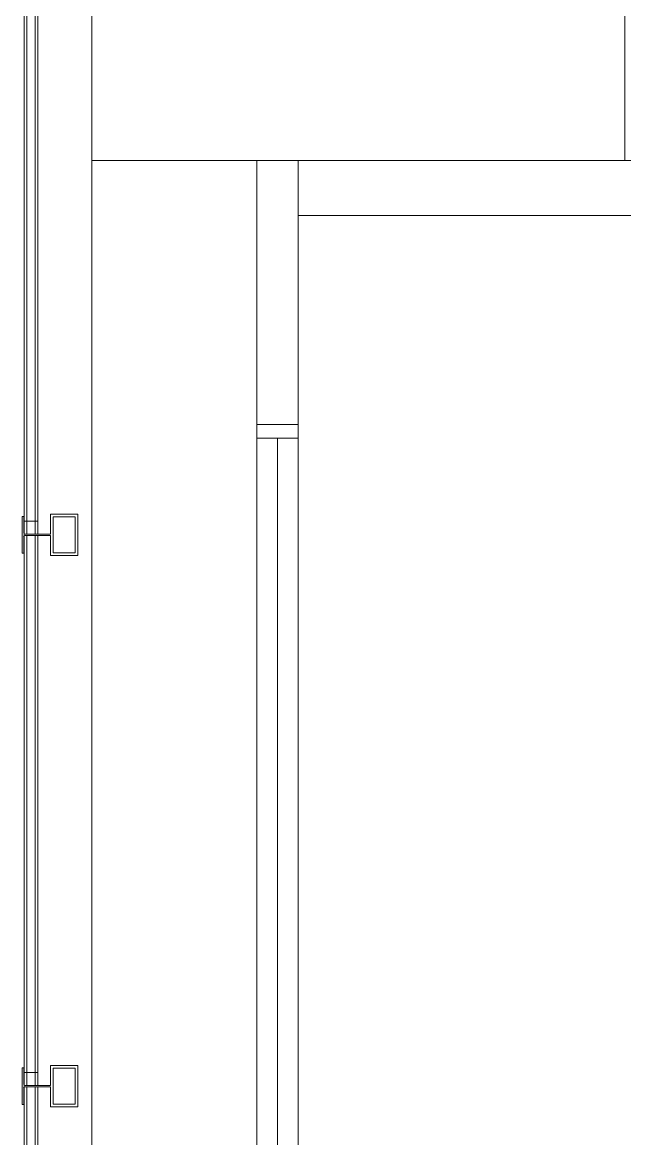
# Model space of a CAD drawing. Header units: millimetres. Extents: x -57519 to 497916, y -349472 to 446842.
# Drawn here: x 472568 to 474755, y 19492 to 23541 of the extents above; entities that cross this region are included whole.
import ezdxf

# ---------------------------------------------------------------- set-up
doc = ezdxf.new("R2010")
doc.units = ezdxf.units.MM
for name, color, linetype, lineweight in [('A-FLOR', 192, 'Continuous', 5), ('A-FLOR-HRAL', 11, 'Continuous', 5), ('A-GLAZ', 151, 'Continuous', 5), ('A-WALL', 113, 'Continuous', 20)]:
    doc.layers.add(name, color=color, linetype=linetype, lineweight=lineweight)

# ---------------------------------------------------------------- blocks, each defined once
blk = doc.blocks.new('DLN_Window_Nx1_ - 4700 x 2000 _WH_-5937139-1_F SINGLE OCCUPANCY DIAGRAM')
at = {"layer": 'A-GLAZ', "color": 253}
for p, q in [((2350, 75), (-2350, 75)), ((-2350, 75), (-2350, -75)), ((-2300, -75), (-2300, 75)), ((2300, -75), (2300, 75)), ((2350, -75), (2350, 75)), ((2300, 0), (-2300, 0)), ((-2350, -75), (2350, -75))]:
    blk.add_line(p, q, dxfattribs=at)
blk = doc.blocks.new('Railing - T PROFILE-16174661-1_F SINGLE OCCUPANCY DIAGRAM')
at = {"layer": 'A-FLOR-HRAL'}
for p, q in [((8, -8.5), (3, -8.5)), ((3, -8.5), (3, -141.5)), ((8, -68.3), (8, -8.5)), ((205, 0), (105, 0)), ((105, 0), (105, -72.5)), ((115, -10), (195, -10)), ((115, -140), (115, -10)), ((195, -10), (195, -140)), ((205, -150), (205, 0)), ((105, -72.5), (12.9, -72.5)), ((13, -77.5), (105, -77.5)), ((105, -77.5), (105, -150)), ((8, -141.5), (8, -82.5)), ((3, -141.5), (8, -141.5)), ((105, -150), (205, -150)), ((195, -140), (115, -140))]:
    blk.add_line(p, q, dxfattribs=at)
for centre, start, end in [((12.9, -67.5), 189.2953, 270), ((13, -82.5), 90, 180)]:
    blk.add_arc(centre, 5, start, end, dxfattribs=at)
blk = doc.blocks.new('Railing - Railing-12129047-1_F SINGLE OCCUPANCY DIAGRAM')
at = {"layer": 'A-FLOR-HRAL'}
for p, q in [((72769.3, 19732.5), (72769.3, 17732.5)), ((72769.3, 19732.5), (72779.3, 19732.5)), ((72809.3, 19732.5), (72779.3, 19732.5)), ((72779.3, 19732.5), (72779.3, 19684.6)), ((72809.3, 19685), (72809.3, 19732.5)), ((72809.3, 19732.5), (72819.3, 19732.5)), ((72819.3, 19685), (72819.3, 19732.5)), ((72779.3, 19680), (72779.3, 17732.5)), ((72809.3, 17732.5), (72809.3, 19680)), ((72819.3, 17732.5), (72819.3, 19680)), ((72779.3, 17732.5), (72769.3, 17732.5)), ((72779.3, 17732.5), (72809.3, 17732.5)), ((72819.3, 17732.5), (72809.3, 17732.5))]:
    blk.add_line(p, q, dxfattribs=at)
at = {"extrusion": (0, 0, -1), "zscale": -1, "rotation": 180}
blk.add_blockref('Railing - T PROFILE-16174661-1_F SINGLE OCCUPANCY DIAGRAM', (-72759.3, 19607.5), dxfattribs=at)
blk = doc.blocks.new('Railing - Railing-12129057-1_F SINGLE OCCUPANCY DIAGRAM')
at = {"layer": 'A-FLOR-HRAL'}
for p, q in [((72769.3, 21732.5), (72769.3, 19732.5)), ((72769.3, 21732.5), (72779.3, 21732.5)), ((72809.3, 21732.5), (72779.3, 21732.5)), ((72779.3, 21732.5), (72779.3, 21684.6)), ((72809.3, 21685), (72809.3, 21732.5)), ((72809.3, 21732.5), (72819.3, 21732.5)), ((72819.3, 21685), (72819.3, 21732.5)), ((72779.3, 21680), (72779.3, 19732.5)), ((72809.3, 19732.5), (72809.3, 21680)), ((72819.3, 19732.5), (72819.3, 21680)), ((72779.3, 19732.5), (72769.3, 19732.5)), ((72779.3, 19732.5), (72809.3, 19732.5)), ((72819.3, 19732.5), (72809.3, 19732.5))]:
    blk.add_line(p, q, dxfattribs=at)
at = {"extrusion": (0, 0, -1), "zscale": -1, "rotation": 180}
blk.add_blockref('Railing - T PROFILE-16174661-1_F SINGLE OCCUPANCY DIAGRAM', (-72759.3, 21607.5), dxfattribs=at)
blk = doc.blocks.new('Railing - Railing-12129067-1_F SINGLE OCCUPANCY DIAGRAM')
at = {"layer": 'A-FLOR-HRAL'}
for p, q in [((72769.3, 23732.5), (72769.3, 21732.5)), ((72769.3, 23732.5), (72779.3, 23732.5)), ((72809.3, 23732.5), (72779.3, 23732.5)), ((72779.3, 23732.5), (72779.3, 23684.6)), ((72809.3, 23685), (72809.3, 23732.5)), ((72809.3, 23732.5), (72819.3, 23732.5)), ((72819.3, 23685), (72819.3, 23732.5)), ((72779.3, 23680), (72779.3, 21732.5)), ((72809.3, 21732.5), (72809.3, 23680)), ((72819.3, 21732.5), (72819.3, 23680)), ((72779.3, 21732.5), (72769.3, 21732.5)), ((72779.3, 21732.5), (72809.3, 21732.5)), ((72819.3, 21732.5), (72809.3, 21732.5))]:
    blk.add_line(p, q, dxfattribs=at)
at = {"extrusion": (0, 0, -1), "zscale": -1, "rotation": 180}
blk.add_blockref('Railing - T PROFILE-16174661-1_F SINGLE OCCUPANCY DIAGRAM', (-72759.3, 23607.5), dxfattribs=at)

msp = doc.modelspace()

# ---------------------------------------------------------------- linework, layer by layer
at = {"layer": 'A-FLOR', "color": 253}
msp.add_line((472819.7, 13793.6), (472819.7, 25671.4), dxfattribs=at)
at = {"layer": 'A-FLOR'}
for p, q in [((474754.7, 23040.8), (474754.7, 23840.8)), ((472819.7, 23040.8), (474754.7, 23040.8)), ((473419.7, 22082.5), (473419.7, 23040.8)), ((476194.7, 22840.8), (473569.7, 22840.8)), ((473569.7, 22840.8), (473569.7, 22082.5))]:
    msp.add_line(p, q, dxfattribs=at)
at = {"layer": 'A-WALL', "color": 253, "lineweight": 5}
for p, q in [((473569.7, 23040.8), (473419.7, 23040.8)), ((476494.7, 23040.8), (473569.7, 23040.8)), ((473569.7, 22840.8), (473569.7, 23040.8)), ((473569.7, 22840.8), (476194.7, 22840.8))]:
    msp.add_line(p, q, dxfattribs=at)

# ---------------------------------------------------------------- block references
at = {"layer": 'A-FLOR-HRAL'}
for name in ['Railing - Railing-12129067-1_F SINGLE OCCUPANCY DIAGRAM', 'Railing - Railing-12129057-1_F SINGLE OCCUPANCY DIAGRAM', 'Railing - Railing-12129047-1_F SINGLE OCCUPANCY DIAGRAM']:
    msp.add_blockref(name, (399805.4, 0), dxfattribs=at)
at = {"layer": 'A-GLAZ', "color": 253, "rotation": 89.99999999999993}
msp.add_blockref('DLN_Window_Nx1_ - 4700 x 2000 _WH_-5937139-1_F SINGLE OCCUPANCY DIAGRAM', (473494.7, 19732.5), dxfattribs=at)

doc.saveas('drawing.dxf')
